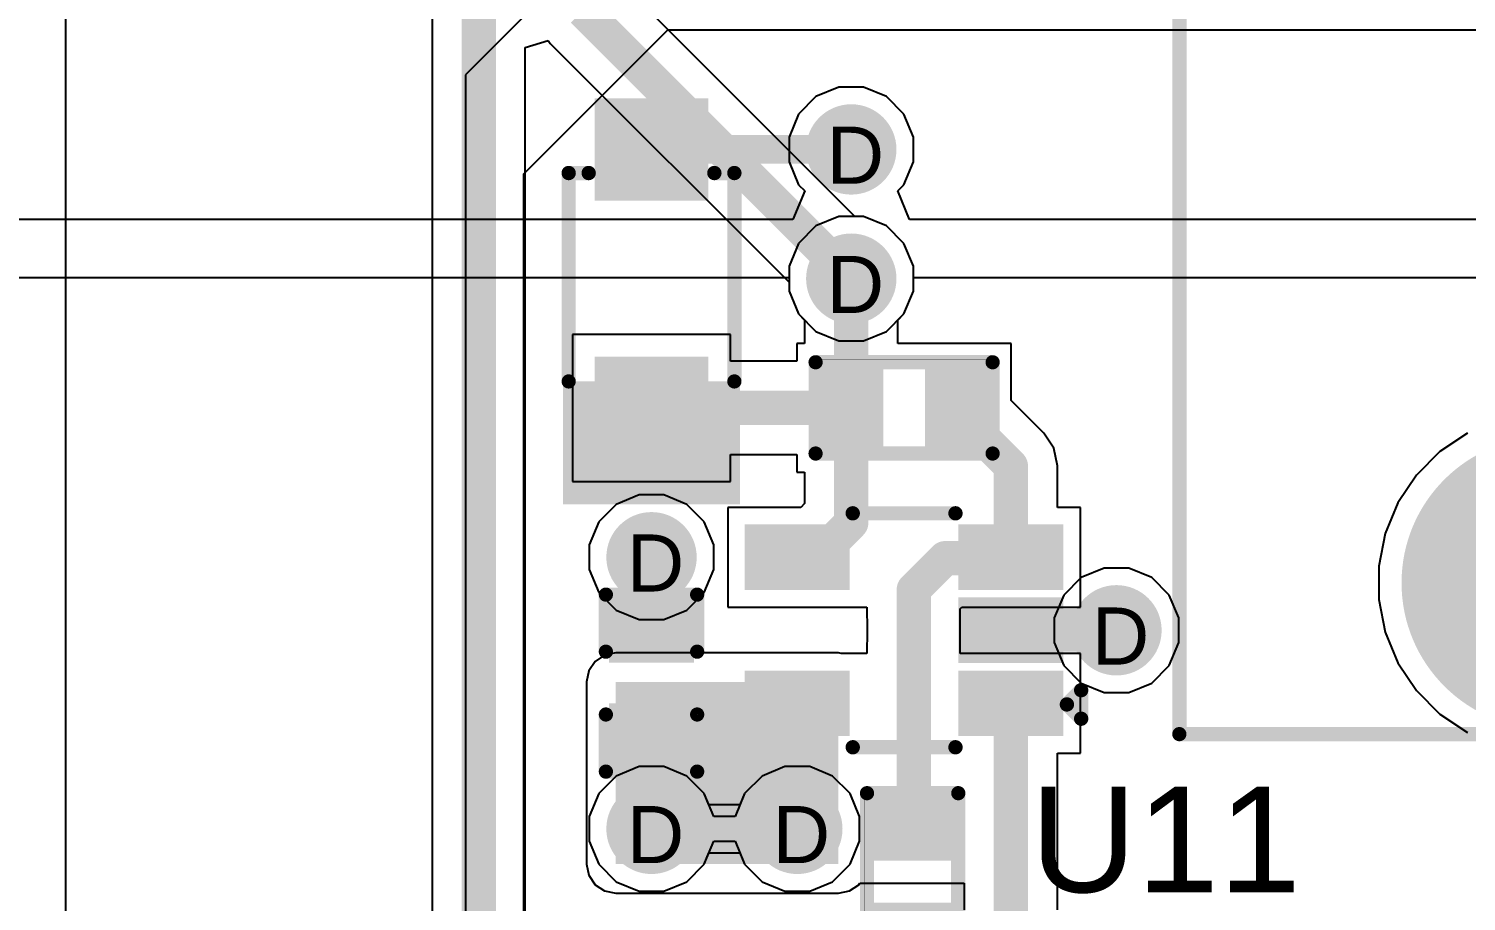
# Model space of a CAD drawing. Header units: inches. Extents: x 0 to 5401, y 0 to 5414.
# Drawn here: x 75.22 to 88.01, y 22.7 to 30.47 of the extents above; entities that cross this region are included whole.
import ezdxf

# ---------------------------------------------------------------- set-up
doc = ezdxf.new("R2010")
doc.units = ezdxf.units.IN
for name, color, linetype in [('Bottom Layer', 5, 'Continuous'), ('Bottom Solder', 6, 'Continuous'), ('Drill Drawing', 1, 'Continuous'), ('Layer 1', 16, 'Continuous'), ('Layer 2', 76, 'Continuous'), ('Multi-Layer', 9, 'Continuous'), ('Top Layer', 1, 'Continuous'), ('Top Overlay', 2, 'Continuous'), ('Top Paste', 8, 'Continuous'), ('Top Solder', 216, 'Continuous'), ('Via Holes', 16, 'Continuous')]:
    doc.layers.add(name, color=color, linetype=linetype)
doc.styles.add('Arial', font='', dxfattribs={"height": 0.2})
doc.styles.get('Arial').set_extended_font_data('Arial')

# ---------------------------------------------------------------- blocks, each defined once
blk = doc.blocks.new('SC_70_5_25')
at = {"layer": 'Top Layer'}
for points in [[(-1.315, 0.84), (-0.585, 0.84), (-0.585, 0.46), (-1.315, 0.46)], [(0.585, 0.84), (1.315, 0.84), (1.315, 0.46), (0.585, 0.46)], [(-1.315, 0.19), (-0.585, 0.19), (-0.585, -0.19), (-1.315, -0.19)], [(-1.315, -0.46), (-0.585, -0.46), (-0.585, -0.84), (-1.315, -0.84)], [(0.585, -0.46), (1.315, -0.46), (1.315, -0.84), (0.585, -0.84)]]:
    blk.add_hatch(color=1, dxfattribs=at).paths.add_polyline_path(points)
at = {"layer": 'Top Paste'}
for points in [[(-1.315, 0.84), (-0.585, 0.84), (-0.585, 0.46), (-1.315, 0.46)], [(0.585, 0.84), (1.315, 0.84), (1.315, 0.46), (0.585, 0.46)], [(-1.315, 0.19), (-0.585, 0.19), (-0.585, -0.19), (-1.315, -0.19)], [(-1.315, -0.46), (-0.585, -0.46), (-0.585, -0.84), (-1.315, -0.84)], [(0.585, -0.46), (1.315, -0.46), (1.315, -0.84), (0.585, -0.84)]]:
    blk.add_hatch(color=8, dxfattribs=at).paths.add_polyline_path(points)
at = {"layer": 'Top Solder'}
for points in [[(-1.417, 0.942), (-0.483, 0.942), (-0.483, 0.358), (-1.417, 0.358)], [(0.483, 0.942), (1.417, 0.942), (1.417, 0.358), (0.483, 0.358)], [(-1.417, 0.292), (-0.483, 0.292), (-0.483, -0.292), (-1.417, -0.292)], [(-1.417, -0.358), (-0.483, -0.358), (-0.483, -0.942), (-1.417, -0.942)], [(0.483, -0.358), (1.417, -0.358), (1.417, -0.942), (0.483, -0.942)]]:
    blk.add_hatch(color=216, dxfattribs=at).paths.add_polyline_path(points)
at = {"layer": 'Top Overlay'}
for points in [[(0.457, 1.041, 0.127, 0.127, 0), (-0.457, 1.041, 0.127, 0.127, 0)], [(-1.575, 0.787, 0.127, 0.127, 0), (-1.575, 0.533, 0.127, 0.127, 0)], [(-1.448, 0.66, 0.127, 0.127, 0), (-1.575, 0.787, 0.127, 0.127, 0)], [(-1.448, 0.66, 0.127, 0.127, 0), (-1.575, 0.533, 0.127, 0.127, 0)], [(0.457, -1.041, 0.127, 0.127, 0), (-0.457, -1.041, 0.127, 0.127, 0)]]:
    blk.add_lwpolyline(points, format="xyseb", dxfattribs=at)
for points in [[(-0.489, 1.041, 0.0635, 0.0635, 1), (-0.425, 1.041, 0.0635, 0.0635, 1)], [(0.425, 1.041, 0.0635, 0.0635, 1), (0.489, 1.041, 0.0635, 0.0635, 1)], [(-1.607, 0.787, 0.0635, 0.0635, 1), (-1.543, 0.787, 0.0635, 0.0635, 1)], [(-1.607, 0.787, 0.0635, 0.0635, 1), (-1.543, 0.787, 0.0635, 0.0635, 1)], [(-1.48, 0.66, 0.0635, 0.0635, 1), (-1.416, 0.66, 0.0635, 0.0635, 1)], [(-1.48, 0.66, 0.0635, 0.0635, 1), (-1.416, 0.66, 0.0635, 0.0635, 1)], [(-1.607, 0.533, 0.0635, 0.0635, 1), (-1.543, 0.533, 0.0635, 0.0635, 1)], [(-1.607, 0.533, 0.0635, 0.0635, 1), (-1.543, 0.533, 0.0635, 0.0635, 1)], [(-0.489, -1.041, 0.0635, 0.0635, 1), (-0.425, -1.041, 0.0635, 0.0635, 1)], [(0.425, -1.041, 0.0635, 0.0635, 1), (0.489, -1.041, 0.0635, 0.0635, 1)]]:
    blk.add_lwpolyline(points, format="xyseb", close=True, dxfattribs=at)
blk = doc.blocks.new('R___0402_95')
at = {"layer": 'Top Layer'}
for points in [[(-0.699, -0.318), (-0.699, 0.318), (-0.241, 0.318), (-0.241, -0.318)], [(0.241, -0.318), (0.241, 0.318), (0.699, 0.318), (0.699, -0.318)]]:
    blk.add_hatch(color=1, dxfattribs=at).paths.add_polyline_path(points)
at = {"layer": 'Top Paste'}
for points in [[(-0.699, -0.318), (-0.699, 0.318), (-0.241, 0.318), (-0.241, -0.318)], [(0.241, -0.318), (0.241, 0.318), (0.699, 0.318), (0.699, -0.318)]]:
    blk.add_hatch(color=8, dxfattribs=at).paths.add_polyline_path(points)
at = {"layer": 'Top Solder'}
for points in [[(-0.754, -0.373), (-0.754, 0.373), (-0.186, 0.373), (-0.186, -0.373)], [(0.186, -0.373), (0.186, 0.373), (0.754, 0.373), (0.754, -0.373)]]:
    blk.add_hatch(color=216, dxfattribs=at).paths.add_polyline_path(points)
at = {"layer": 'Top Overlay'}
for points in [[(-0.787, 0.406, 0.127, 0.127, 0), (-0.787, -0.406, 0.127, 0.127, 0)], [(0.787, 0.406, 0.127, 0.127, 0), (-0.787, 0.406, 0.127, 0.127, 0)], [(0.787, 0.406, 0.127, 0.127, 0), (0.787, -0.406, 0.127, 0.127, 0)], [(0.787, -0.406, 0.127, 0.127, 0), (-0.787, -0.406, 0.127, 0.127, 0)], [(0.813, -0.432, 0.00323, 0.00323, 0), (-0.813, -0.432, 0.00323, 0.00323, 0)]]:
    blk.add_lwpolyline(points, format="xyseb", dxfattribs=at)
for points in [[(-0.819, 0.406, 0.0635, 0.0635, 1), (-0.756, 0.406, 0.0635, 0.0635, 1)], [(-0.819, 0.406, 0.0635, 0.0635, 1), (-0.756, 0.406, 0.0635, 0.0635, 1)], [(0.756, 0.406, 0.0635, 0.0635, 1), (0.819, 0.406, 0.0635, 0.0635, 1)], [(0.756, 0.406, 0.0635, 0.0635, 1), (0.819, 0.406, 0.0635, 0.0635, 1)], [(-0.819, -0.406, 0.0635, 0.0635, 1), (-0.756, -0.406, 0.0635, 0.0635, 1)], [(-0.819, -0.406, 0.0635, 0.0635, 1), (-0.756, -0.406, 0.0635, 0.0635, 1)], [(0.756, -0.406, 0.0635, 0.0635, 1), (0.819, -0.406, 0.0635, 0.0635, 1)], [(0.756, -0.406, 0.0635, 0.0635, 1), (0.819, -0.406, 0.0635, 0.0635, 1)], [(-0.814, -0.432, 0.00161, 0.00161, 1), (-0.812, -0.432, 0.00161, 0.00161, 1)], [(0.812, -0.432, 0.00161, 0.00161, 1), (0.814, -0.432, 0.00161, 0.00161, 1)]]:
    blk.add_lwpolyline(points, format="xyseb", close=True, dxfattribs=at)
blk = doc.blocks.new('R___0402_99')
at = {"layer": 'Top Layer'}
for points in [[(-0.699, -0.318), (-0.699, 0.317), (-0.241, 0.317), (-0.241, -0.318)], [(0.241, -0.318), (0.241, 0.317), (0.699, 0.317), (0.699, -0.318)]]:
    blk.add_hatch(color=1, dxfattribs=at).paths.add_polyline_path(points)
at = {"layer": 'Top Paste'}
for points in [[(-0.699, -0.318), (-0.699, 0.317), (-0.241, 0.317), (-0.241, -0.318)], [(0.241, -0.318), (0.241, 0.317), (0.699, 0.317), (0.699, -0.318)]]:
    blk.add_hatch(color=8, dxfattribs=at).paths.add_polyline_path(points)
at = {"layer": 'Top Solder'}
for points in [[(-0.754, -0.373), (-0.754, 0.373), (-0.186, 0.373), (-0.186, -0.373)], [(0.186, -0.373), (0.186, 0.373), (0.754, 0.373), (0.754, -0.373)]]:
    blk.add_hatch(color=216, dxfattribs=at).paths.add_polyline_path(points)
at = {"layer": 'Top Overlay'}
for points in [[(-0.787, -0.406, 0.127, 0.127, 0), (-0.787, 0.406, 0.127, 0.127, 0)], [(0.787, 0.406, 0.127, 0.127, 0), (-0.787, 0.406, 0.127, 0.127, 0)], [(0.787, -0.406, 0.127, 0.127, 0), (0.787, 0.406, 0.127, 0.127, 0)], [(0.787, -0.406, 0.127, 0.127, 0), (-0.787, -0.406, 0.127, 0.127, 0)], [(0.813, -0.432, 0.00323, 0.00323, 0), (-0.813, -0.432, 0.00323, 0.00323, 0)]]:
    blk.add_lwpolyline(points, format="xyseb", dxfattribs=at)
for points in [[(-0.819, 0.406, 0.0635, 0.0635, 1), (-0.756, 0.406, 0.0635, 0.0635, 1)], [(-0.819, 0.406, 0.0635, 0.0635, 1), (-0.756, 0.406, 0.0635, 0.0635, 1)], [(0.756, 0.406, 0.0635, 0.0635, 1), (0.819, 0.406, 0.0635, 0.0635, 1)], [(0.756, 0.406, 0.0635, 0.0635, 1), (0.819, 0.406, 0.0635, 0.0635, 1)], [(-0.819, -0.406, 0.0635, 0.0635, 1), (-0.756, -0.406, 0.0635, 0.0635, 1)], [(-0.819, -0.406, 0.0635, 0.0635, 1), (-0.756, -0.406, 0.0635, 0.0635, 1)], [(0.756, -0.406, 0.0635, 0.0635, 1), (0.819, -0.406, 0.0635, 0.0635, 1)], [(0.756, -0.406, 0.0635, 0.0635, 1), (0.819, -0.406, 0.0635, 0.0635, 1)], [(-0.814, -0.432, 0.00161, 0.00161, 1), (-0.812, -0.432, 0.00161, 0.00161, 1)], [(0.812, -0.432, 0.00161, 0.00161, 1), (0.814, -0.432, 0.00161, 0.00161, 1)]]:
    blk.add_lwpolyline(points, format="xyseb", close=True, dxfattribs=at)
blk = doc.blocks.new('HF33F_024_ZS3_176')
at = {"layer": 'Bottom Layer'}
h = blk.add_hatch(color=5, dxfattribs=at)
edge = h.paths.add_edge_path()
edge.add_arc((6.4, 3.81), 1.25, 0, 360)
at = {"layer": 'Bottom Solder'}
h = blk.add_hatch(color=6, dxfattribs=at)
edge = h.paths.add_edge_path()
edge.add_arc((6.4, 3.81), 1.301, 0, 360)
at = {"layer": 'Layer 1'}
h = blk.add_hatch(color=16, dxfattribs=at)
edge = h.paths.add_edge_path()
edge.add_arc((6.4, 3.81), 1.25, 0, 360)
at = {"layer": 'Layer 2'}
h = blk.add_hatch(color=76, dxfattribs=at)
edge = h.paths.add_edge_path()
edge.add_arc((6.4, 3.81), 1.25, 0, 360)
at = {"layer": 'Multi-Layer'}
h = blk.add_hatch(color=9, dxfattribs=at)
edge = h.paths.add_edge_path()
edge.add_arc((6.4, 3.81), 1.25, 0, 360)
at = {"layer": 'Top Layer'}
h = blk.add_hatch(color=1, dxfattribs=at)
edge = h.paths.add_edge_path()
edge.add_arc((6.4, 3.81), 1.25, 0, 360)
at = {"layer": 'Top Solder'}
h = blk.add_hatch(color=216, dxfattribs=at)
edge = h.paths.add_edge_path()
edge.add_arc((6.4, 3.81), 1.301, 0, 360)
at = {"layer": 'Top Overlay'}
for points in [[(9.677, 5.156, 0.127, 0.127, 0), (-10.897, 5.156, 0.127, 0.127, 0)], [(9.677, 5.156, 0.127, 0.127, 0), (9.677, -2.54, 0.127, 0.127, 0)]]:
    blk.add_lwpolyline(points, format="xyseb", dxfattribs=at)
blk.add_lwpolyline([(9.646, 5.156, 0.0635, 0.0635, 1), (9.709, 5.156, 0.0635, 0.0635, 1)], format="xyseb", close=True, dxfattribs=at)
blk.add_lwpolyline([(9.646, 5.156, 0.0635, 0.0635, 1), (9.709, 5.156, 0.0635, 0.0635, 1)], format="xyseb", close=True, dxfattribs=at)
blk = doc.blocks.new('SOD_323_214')
at = {"layer": 'Top Layer'}
for points in [[(-0.75, -0.45), (-1.55, -0.45), (-1.55, 0.45), (-0.75, 0.45)], [(1.55, -0.45), (0.75, -0.45), (0.75, 0.45), (1.55, 0.45)]]:
    blk.add_hatch(color=1, dxfattribs=at).paths.add_polyline_path(points)
at = {"layer": 'Top Overlay'}
for points in [[(-2.007, 0.483), (-0.915, 0.483), (-0.915, 0.787), (-2.007, 0.787)], [(-2.007, -0.508), (-1.575, -0.508), (-1.575, 0.508), (-2.007, 0.508)], [(-2.007, -0.787), (-0.915, -0.787), (-0.915, -0.483), (-2.007, -0.483)]]:
    blk.add_hatch(color=2, dxfattribs=at).paths.add_polyline_path(points)
at = {"layer": 'Top Paste'}
for points in [[(-0.75, -0.45), (-1.55, -0.45), (-1.55, 0.45), (-0.75, 0.45)], [(1.55, -0.45), (0.75, -0.45), (0.75, 0.45), (1.55, 0.45)]]:
    blk.add_hatch(color=8, dxfattribs=at).paths.add_polyline_path(points)
at = {"layer": 'Top Solder'}
for points in [[(-0.695, -0.505), (-1.605, -0.505), (-1.605, 0.505), (-0.695, 0.505)], [(1.605, -0.505), (0.695, -0.505), (0.695, 0.505), (1.605, 0.505)]]:
    blk.add_hatch(color=216, dxfattribs=at).paths.add_polyline_path(points)
at = {"layer": 'Top Overlay'}
for points in [[(-0.914, 0.737, 0.127, 0.127, 0), (0.94, 0.737, 0.127, 0.127, 0)], [(0.94, 0.737, 0.127, 0.127, 0), (0.94, 0.559, 0.127, 0.127, 0)], [(0.94, -0.559, 0.127, 0.127, 0), (0.94, -0.737, 0.127, 0.127, 0)], [(-0.914, -0.737, 0.127, 0.127, 0), (0.94, -0.737, 0.127, 0.127, 0)]]:
    blk.add_lwpolyline(points, format="xyseb", dxfattribs=at)
for points in [[(-0.946, 0.737, 0.0635, 0.0635, 1), (-0.883, 0.737, 0.0635, 0.0635, 1)], [(0.908, 0.737, 0.0635, 0.0635, 1), (0.972, 0.737, 0.0635, 0.0635, 1)], [(0.908, 0.737, 0.0635, 0.0635, 1), (0.972, 0.737, 0.0635, 0.0635, 1)], [(0.908, 0.559, 0.0635, 0.0635, 1), (0.972, 0.559, 0.0635, 0.0635, 1)], [(0.908, -0.559, 0.0635, 0.0635, 1), (0.972, -0.559, 0.0635, 0.0635, 1)], [(-0.946, -0.737, 0.0635, 0.0635, 1), (-0.883, -0.737, 0.0635, 0.0635, 1)], [(0.908, -0.737, 0.0635, 0.0635, 1), (0.972, -0.737, 0.0635, 0.0635, 1)], [(0.908, -0.737, 0.0635, 0.0635, 1), (0.972, -0.737, 0.0635, 0.0635, 1)]]:
    blk.add_lwpolyline(points, format="xyseb", close=True, dxfattribs=at)
blk = doc.blocks.new('____0402_275')
at = {"layer": 'Top Layer'}
for points in [[(-0.699, -0.318), (-0.699, 0.317), (-0.241, 0.317), (-0.241, -0.318)], [(0.241, -0.318), (0.241, 0.317), (0.699, 0.317), (0.699, -0.318)]]:
    blk.add_hatch(color=1, dxfattribs=at).paths.add_polyline_path(points)
at = {"layer": 'Top Paste'}
for points in [[(-0.699, -0.318), (-0.699, 0.317), (-0.241, 0.317), (-0.241, -0.318)], [(0.241, -0.318), (0.241, 0.317), (0.699, 0.317), (0.699, -0.318)]]:
    blk.add_hatch(color=8, dxfattribs=at).paths.add_polyline_path(points)
at = {"layer": 'Top Solder'}
for points in [[(-0.758, -0.377), (-0.758, 0.377), (-0.181, 0.377), (-0.181, -0.377)], [(0.181, -0.377), (0.181, 0.377), (0.758, 0.377), (0.758, -0.377)]]:
    blk.add_hatch(color=216, dxfattribs=at).paths.add_polyline_path(points)
at = {"layer": 'Top Overlay'}
for points in [[(-0.279, 0.406, 0.127, 0.127, 0), (-0.787, 0.406, 0.127, 0.127, 0)], [(-0.787, -0.406, 0.127, 0.127, 0), (-0.787, 0.406, 0.127, 0.127, 0)], [(0.787, 0.406, 0.127, 0.127, 0), (0.279, 0.406, 0.127, 0.127, 0)], [(0.787, -0.406, 0.127, 0.127, 0), (0.787, 0.406, 0.127, 0.127, 0)], [(-0.279, -0.406, 0.127, 0.127, 0), (-0.787, -0.406, 0.127, 0.127, 0)], [(0.787, -0.406, 0.127, 0.127, 0), (0.279, -0.406, 0.127, 0.127, 0)]]:
    blk.add_lwpolyline(points, format="xyseb", dxfattribs=at)
for points in [[(-0.819, 0.406, 0.0635, 0.0635, 1), (-0.756, 0.406, 0.0635, 0.0635, 1)], [(-0.819, 0.406, 0.0635, 0.0635, 1), (-0.756, 0.406, 0.0635, 0.0635, 1)], [(-0.311, 0.406, 0.0635, 0.0635, 1), (-0.248, 0.406, 0.0635, 0.0635, 1)], [(0.248, 0.406, 0.0635, 0.0635, 1), (0.311, 0.406, 0.0635, 0.0635, 1)], [(0.756, 0.406, 0.0635, 0.0635, 1), (0.819, 0.406, 0.0635, 0.0635, 1)], [(0.756, 0.406, 0.0635, 0.0635, 1), (0.819, 0.406, 0.0635, 0.0635, 1)], [(-0.819, -0.406, 0.0635, 0.0635, 1), (-0.756, -0.406, 0.0635, 0.0635, 1)], [(-0.819, -0.406, 0.0635, 0.0635, 1), (-0.756, -0.406, 0.0635, 0.0635, 1)], [(-0.311, -0.406, 0.0635, 0.0635, 1), (-0.248, -0.406, 0.0635, 0.0635, 1)], [(0.248, -0.406, 0.0635, 0.0635, 1), (0.311, -0.406, 0.0635, 0.0635, 1)], [(0.756, -0.406, 0.0635, 0.0635, 1), (0.819, -0.406, 0.0635, 0.0635, 1)], [(0.756, -0.406, 0.0635, 0.0635, 1), (0.819, -0.406, 0.0635, 0.0635, 1)]]:
    blk.add_lwpolyline(points, format="xyseb", close=True, dxfattribs=at)

msp = doc.modelspace()

# ---------------------------------------------------------------- hatches: boundary and pattern name
at = {"layer": 'Bottom Layer'}
h = msp.add_hatch(color=5, dxfattribs=at)
edge = h.paths.add_edge_path()
edge.add_arc((82.536, 29.395), 0.3, 0, 360)
h = msp.add_hatch(color=5, dxfattribs=at)
edge = h.paths.add_edge_path()
edge.add_arc((82.536, 28.245), 0.3, 0, 360)
h = msp.add_hatch(color=5, dxfattribs=at)
edge = h.paths.add_edge_path()
edge.add_arc((80.759, 25.766), 0.3, 0, 360)
h = msp.add_hatch(color=5, dxfattribs=at)
edge = h.paths.add_edge_path()
edge.add_arc((84.895, 25.116), 0.3, 0, 360)
h = msp.add_hatch(color=5, dxfattribs=at)
edge = h.paths.add_edge_path()
edge.add_arc((80.759, 23.349), 0.3, 0, 360)
h = msp.add_hatch(color=5, dxfattribs=at)
edge = h.paths.add_edge_path()
edge.add_arc((82.056, 23.349), 0.3, 0, 360)
at = {"layer": 'Bottom Solder'}
h = msp.add_hatch(color=6, dxfattribs=at)
edge = h.paths.add_edge_path()
edge.add_arc((82.536, 29.395), 0.402, 0, 360)
h = msp.add_hatch(color=6, dxfattribs=at)
edge = h.paths.add_edge_path()
edge.add_arc((82.536, 28.245), 0.402, 0, 360)
h = msp.add_hatch(color=6, dxfattribs=at)
edge = h.paths.add_edge_path()
edge.add_arc((80.759, 25.766), 0.402, 0, 360)
h = msp.add_hatch(color=6, dxfattribs=at)
edge = h.paths.add_edge_path()
edge.add_arc((84.895, 25.116), 0.402, 0, 360)
h = msp.add_hatch(color=6, dxfattribs=at)
edge = h.paths.add_edge_path()
edge.add_arc((80.759, 23.349), 0.402, 0, 360)
h = msp.add_hatch(color=6, dxfattribs=at)
edge = h.paths.add_edge_path()
edge.add_arc((82.056, 23.349), 0.402, 0, 360)
at = {"layer": 'Layer 1'}
h = msp.add_hatch(color=16, dxfattribs=at)
edge = h.paths.add_edge_path()
edge.add_arc((82.536, 29.395), 0.3, 0, 360)
h = msp.add_hatch(color=16, dxfattribs=at)
edge = h.paths.add_edge_path()
edge.add_arc((82.536, 28.245), 0.3, 0, 360)
h = msp.add_hatch(color=16, dxfattribs=at)
edge = h.paths.add_edge_path()
edge.add_arc((80.759, 25.766), 0.3, 0, 360)
h = msp.add_hatch(color=16, dxfattribs=at)
edge = h.paths.add_edge_path()
edge.add_arc((84.895, 25.116), 0.3, 0, 360)
h = msp.add_hatch(color=16, dxfattribs=at)
edge = h.paths.add_edge_path()
edge.add_arc((80.759, 23.349), 0.3, 0, 360)
h = msp.add_hatch(color=16, dxfattribs=at)
edge = h.paths.add_edge_path()
edge.add_arc((82.056, 23.349), 0.3, 0, 360)
at = {"layer": 'Layer 2'}
h = msp.add_hatch(color=76, dxfattribs=at)
edge = h.paths.add_edge_path()
edge.add_arc((82.536, 29.395), 0.3, 0, 360)
h = msp.add_hatch(color=76, dxfattribs=at)
edge = h.paths.add_edge_path()
edge.add_arc((82.536, 28.245), 0.3, 0, 360)
h = msp.add_hatch(color=76, dxfattribs=at)
edge = h.paths.add_edge_path()
edge.add_arc((80.759, 25.766), 0.3, 0, 360)
h = msp.add_hatch(color=76, dxfattribs=at)
edge = h.paths.add_edge_path()
edge.add_arc((84.895, 25.116), 0.3, 0, 360)
h = msp.add_hatch(color=76, dxfattribs=at)
edge = h.paths.add_edge_path()
edge.add_arc((80.759, 23.349), 0.3, 0, 360)
h = msp.add_hatch(color=76, dxfattribs=at)
edge = h.paths.add_edge_path()
edge.add_arc((82.056, 23.349), 0.3, 0, 360)
at = {"layer": 'Top Layer'}
h = msp.add_hatch(color=1, dxfattribs=at)
edge = h.paths.add_edge_path()
edge.add_arc((82.536, 29.395), 0.3, 0, 360)
h = msp.add_hatch(color=1, dxfattribs=at)
edge = h.paths.add_edge_path()
edge.add_arc((82.536, 28.245), 0.3, 0, 360)
h = msp.add_hatch(color=1, dxfattribs=at)
edge = h.paths.add_edge_path()
edge.add_arc((80.759, 25.766), 0.3, 0, 360)
h = msp.add_hatch(color=1, dxfattribs=at)
edge = h.paths.add_edge_path()
edge.add_arc((84.895, 25.116), 0.3, 0, 360)
msp.add_hatch(color=1, dxfattribs=at).paths.add_polyline_path([(80.441, 23.035), (82.421, 23.035), (82.421, 24.656), (80.441, 24.656)])
h = msp.add_hatch(color=1, dxfattribs=at)
edge = h.paths.add_edge_path()
edge.add_arc((80.759, 23.349), 0.3, 0, 360)
h = msp.add_hatch(color=1, dxfattribs=at)
edge = h.paths.add_edge_path()
edge.add_arc((82.056, 23.349), 0.3, 0, 360)
at = {"layer": 'Top Solder'}
h = msp.add_hatch(color=216, dxfattribs=at)
edge = h.paths.add_edge_path()
edge.add_arc((82.536, 29.395), 0.402, 0, 360)
h = msp.add_hatch(color=216, dxfattribs=at)
edge = h.paths.add_edge_path()
edge.add_arc((82.536, 28.245), 0.402, 0, 360)
h = msp.add_hatch(color=216, dxfattribs=at)
edge = h.paths.add_edge_path()
edge.add_arc((80.759, 25.766), 0.402, 0, 360)
h = msp.add_hatch(color=216, dxfattribs=at)
edge = h.paths.add_edge_path()
edge.add_arc((84.895, 25.116), 0.402, 0, 360)
h = msp.add_hatch(color=216, dxfattribs=at)
edge = h.paths.add_edge_path()
edge.add_arc((80.759, 23.349), 0.402, 0, 360)
h = msp.add_hatch(color=216, dxfattribs=at)
edge = h.paths.add_edge_path()
edge.add_arc((82.056, 23.349), 0.402, 0, 360)
at = {"layer": 'Via Holes'}
h = msp.add_hatch(color=7, dxfattribs=at)
edge = h.paths.add_edge_path()
edge.add_arc((82.536, 29.395), 0.15, 0, 360)
h = msp.add_hatch(color=7, dxfattribs=at)
edge = h.paths.add_edge_path()
edge.add_arc((82.536, 28.245), 0.15, 0, 360)
h = msp.add_hatch(color=7, dxfattribs=at)
edge = h.paths.add_edge_path()
edge.add_arc((80.759, 25.766), 0.15, 0, 360)
h = msp.add_hatch(color=7, dxfattribs=at)
edge = h.paths.add_edge_path()
edge.add_arc((84.895, 25.116), 0.15, 0, 360)
h = msp.add_hatch(color=7, dxfattribs=at)
edge = h.paths.add_edge_path()
edge.add_arc((80.759, 23.349), 0.15, 0, 360)
h = msp.add_hatch(color=7, dxfattribs=at)
edge = h.paths.add_edge_path()
edge.add_arc((82.056, 23.349), 0.15, 0, 360)

# ---------------------------------------------------------------- linework, layer by layer
at = {"layer": 'Bottom Layer'}
for p, q in [((78.808, 40.531), (78.808, 19.272)), ((82.568, 28.799), (80.564, 30.803)), ((79.636, 30.302), (79.839, 30.364)), ((79.839, 30.364), (79.856, 30.339)), ((79.856, 30.339), (81.982, 28.213)), ((79.636, 19.444), (79.636, 30.302)), ((82.646, 28.799), (82.568, 28.799)), ((82.85, 28.715), (82.646, 28.799)), ((83.005, 28.559), (82.85, 28.715)), ((83.09, 28.355), (83.005, 28.559)), ((83.09, 28.135), (83.09, 28.355)), ((81.982, 28.213), (81.982, 28.135)), ((81.982, 28.135), (82.066, 27.931)), ((83.005, 27.931), (83.09, 28.135)), ((82.066, 27.931), (82.222, 27.776)), ((82.85, 27.776), (83.005, 27.931)), ((82.222, 27.776), (82.426, 27.691)), ((82.646, 27.691), (82.85, 27.776)), ((82.426, 27.691), (82.646, 27.691)), ((88.019, 26.871), (87.773, 26.706)), ((87.773, 26.706), (87.563, 26.496)), ((87.563, 26.496), (87.399, 26.25)), ((87.399, 26.25), (87.285, 25.976)), ((87.285, 25.976), (87.228, 25.686)), ((87.228, 25.686), (87.228, 25.39)), ((87.228, 25.39), (87.285, 25.099)), ((87.285, 25.099), (87.399, 24.825)), ((87.399, 24.825), (87.563, 24.579)), ((87.563, 24.579), (87.773, 24.369)), ((87.773, 24.369), (88.019, 24.205)), ((80.445, 23.818), (80.289, 23.663)), ((80.648, 23.903), (80.445, 23.818)), ((80.869, 23.903), (80.648, 23.903)), ((81.072, 23.818), (80.869, 23.903)), ((81.228, 23.663), (81.072, 23.818)), ((81.742, 23.818), (81.586, 23.663)), ((81.945, 23.903), (81.742, 23.818)), ((82.166, 23.903), (81.945, 23.903)), ((82.369, 23.818), (82.166, 23.903)), ((82.525, 23.663), (82.369, 23.818)), ((80.289, 23.663), (80.205, 23.459)), ((81.313, 23.459), (81.228, 23.663)), ((81.586, 23.663), (81.502, 23.459)), ((82.61, 23.459), (82.525, 23.663)), ((80.205, 23.459), (80.205, 23.239)), ((81.502, 23.459), (81.313, 23.459)), ((82.61, 23.239), (82.61, 23.459)), ((80.205, 23.239), (80.289, 23.035)), ((81.228, 23.035), (81.313, 23.239)), ((81.313, 23.239), (81.502, 23.239)), ((81.502, 23.239), (81.586, 23.035)), ((82.525, 23.035), (82.61, 23.239)), ((80.289, 23.035), (80.445, 22.879)), ((81.072, 22.879), (81.228, 23.035)), ((81.586, 23.035), (81.742, 22.879)), ((82.369, 22.879), (82.525, 23.035)), ((80.445, 22.879), (80.648, 22.795)), ((80.648, 22.795), (80.869, 22.795)), ((80.869, 22.795), (81.072, 22.879)), ((81.742, 22.879), (81.945, 22.795)), ((81.945, 22.795), (82.166, 22.795)), ((82.166, 22.795), (82.369, 22.879))]:
    msp.add_line(p, q, dxfattribs=at)
for points in [[(79.222, 19.272, 0.305, 0.305, 0), (79.222, 40.531, 0.305, 0.305, 0)], [(80.149, 30.632, 0.305, 0.305, 0), (82.536, 28.245, 0.305, 0.305, 0)]]:
    msp.add_lwpolyline(points, format="xyseb", dxfattribs=at)
msp.add_lwpolyline([(82.46, 28.245, 0.152, 0.152, 1), (82.612, 28.245, 0.152, 0.152, 1)], format="xyseb", close=True, dxfattribs=at)
at = {"layer": 'Layer 1'}
for p, q in [((82.426, 28.799), (82.222, 28.715)), ((82.646, 28.799), (82.426, 28.799)), ((82.85, 28.715), (82.646, 28.799)), ((82.222, 28.715), (82.066, 28.559)), ((83.005, 28.559), (82.85, 28.715)), ((82.066, 28.559), (81.982, 28.355)), ((83.09, 28.355), (83.005, 28.559)), ((81.982, 28.355), (81.982, 28.135)), ((83.09, 28.135), (83.09, 28.355)), ((81.982, 28.135), (82.066, 27.931)), ((83.005, 27.931), (83.09, 28.135)), ((82.066, 27.931), (82.222, 27.776)), ((82.85, 27.776), (83.005, 27.931)), ((82.222, 27.776), (82.426, 27.691)), ((82.646, 27.691), (82.85, 27.776)), ((82.426, 27.691), (82.646, 27.691)), ((88.019, 26.871), (87.773, 26.706)), ((87.773, 26.706), (87.563, 26.496)), ((87.563, 26.496), (87.399, 26.25)), ((87.399, 26.25), (87.285, 25.976)), ((87.285, 25.976), (87.228, 25.686)), ((87.228, 25.686), (87.228, 25.39)), ((87.228, 25.39), (87.285, 25.099)), ((87.285, 25.099), (87.399, 24.825)), ((87.399, 24.825), (87.563, 24.579)), ((87.563, 24.579), (87.773, 24.369)), ((87.773, 24.369), (88.019, 24.205)), ((80.445, 23.818), (80.289, 23.663)), ((80.648, 23.903), (80.445, 23.818)), ((80.869, 23.903), (80.648, 23.903)), ((81.072, 23.818), (80.869, 23.903)), ((81.228, 23.663), (81.072, 23.818)), ((81.742, 23.818), (81.586, 23.663)), ((81.945, 23.903), (81.742, 23.818)), ((82.166, 23.903), (81.945, 23.903)), ((82.369, 23.818), (82.166, 23.903)), ((82.525, 23.663), (82.369, 23.818)), ((80.289, 23.663), (80.205, 23.459)), ((81.27, 23.563), (81.228, 23.663)), ((81.586, 23.663), (81.545, 23.563)), ((82.61, 23.459), (82.525, 23.663)), ((81.545, 23.563), (81.27, 23.563)), ((80.205, 23.459), (80.205, 23.239)), ((82.61, 23.239), (82.61, 23.459)), ((80.205, 23.239), (80.289, 23.035)), ((82.525, 23.035), (82.61, 23.239)), ((80.289, 23.035), (80.445, 22.879)), ((81.072, 22.879), (81.228, 23.035)), ((81.228, 23.035), (81.27, 23.135)), ((81.27, 23.135), (81.545, 23.135)), ((81.545, 23.135), (81.586, 23.035)), ((81.586, 23.035), (81.742, 22.879)), ((82.369, 22.879), (82.525, 23.035)), ((80.445, 22.879), (80.648, 22.795)), ((80.648, 22.795), (80.869, 22.795)), ((80.869, 22.795), (81.072, 22.879)), ((81.742, 22.879), (81.945, 22.795)), ((81.945, 22.795), (82.166, 22.795)), ((82.166, 22.795), (82.369, 22.879))]:
    msp.add_line(p, q, dxfattribs=at)
at = {"layer": 'Layer 2'}
for p, q in [((82.426, 29.949), (82.222, 29.865)), ((82.646, 29.949), (82.426, 29.949)), ((82.85, 29.865), (82.646, 29.949)), ((82.222, 29.865), (82.066, 29.709)), ((83.005, 29.709), (82.85, 29.865)), ((82.066, 29.709), (81.982, 29.505)), ((83.09, 29.505), (83.005, 29.709)), ((81.982, 29.505), (81.982, 29.285)), ((83.09, 29.285), (83.09, 29.505)), ((81.982, 29.285), (82.066, 29.081)), ((83.005, 29.081), (83.09, 29.285)), ((82.066, 29.081), (82.122, 29.026)), ((82.95, 29.026), (83.005, 29.081)), ((82.122, 29.026), (82.017, 28.772)), ((83.055, 28.772), (82.95, 29.026)), ((82.017, 28.772), (71.359, 28.772)), ((105.77, 28.772), (83.055, 28.772)), ((71.359, 28.254), (81.982, 28.254)), ((81.982, 28.254), (81.982, 28.135)), ((81.982, 28.135), (82.066, 27.931)), ((83.005, 27.931), (83.09, 28.135)), ((83.09, 28.135), (83.09, 28.254)), ((83.09, 28.254), (105.77, 28.254)), ((82.066, 27.931), (82.222, 27.776)), ((82.85, 27.776), (83.005, 27.931)), ((82.222, 27.776), (82.426, 27.691)), ((82.646, 27.691), (82.85, 27.776)), ((82.426, 27.691), (82.646, 27.691)), ((88.019, 26.871), (87.773, 26.706)), ((87.773, 26.706), (87.563, 26.496)), ((87.563, 26.496), (87.399, 26.25)), ((80.445, 26.235), (80.289, 26.08)), ((80.648, 26.32), (80.445, 26.235)), ((80.869, 26.32), (80.648, 26.32)), ((81.072, 26.235), (80.869, 26.32)), ((81.228, 26.08), (81.072, 26.235)), ((87.399, 26.25), (87.285, 25.976)), ((80.289, 26.08), (80.205, 25.876)), ((81.313, 25.876), (81.228, 26.08)), ((87.285, 25.976), (87.228, 25.686)), ((80.205, 25.876), (80.205, 25.656)), ((81.313, 25.656), (81.313, 25.876)), ((80.205, 25.656), (80.289, 25.452)), ((81.228, 25.452), (81.313, 25.656)), ((84.581, 25.585), (84.426, 25.43)), ((84.785, 25.67), (84.581, 25.585)), ((85.005, 25.67), (84.785, 25.67)), ((85.209, 25.585), (85.005, 25.67)), ((85.365, 25.43), (85.209, 25.585)), ((87.228, 25.686), (87.228, 25.39)), ((80.289, 25.452), (80.445, 25.296)), ((81.072, 25.296), (81.228, 25.452)), ((84.426, 25.43), (84.341, 25.226)), ((85.449, 25.226), (85.365, 25.43)), ((87.228, 25.39), (87.285, 25.099)), ((80.445, 25.296), (80.648, 25.212)), ((80.648, 25.212), (80.869, 25.212)), ((80.869, 25.212), (81.072, 25.296)), ((84.341, 25.226), (84.341, 25.006)), ((85.449, 25.006), (85.449, 25.226)), ((87.285, 25.099), (87.399, 24.825)), ((84.341, 25.006), (84.426, 24.802)), ((85.365, 24.802), (85.449, 25.006)), ((87.399, 24.825), (87.563, 24.579)), ((84.426, 24.802), (84.581, 24.646)), ((85.209, 24.646), (85.365, 24.802)), ((84.581, 24.646), (84.785, 24.562)), ((84.785, 24.562), (85.005, 24.562)), ((85.005, 24.562), (85.209, 24.646)), ((87.563, 24.579), (87.773, 24.369)), ((87.773, 24.369), (88.019, 24.205))]:
    msp.add_line(p, q, dxfattribs=at)
at = {"layer": 'Top Layer'}
for p, q in [((75.548, 13.803), (75.548, 31.752)), ((80.603, 31.558), (79.104, 30.059)), ((79.622, 29.177), (80.904, 30.459)), ((80.904, 30.459), (106.423, 30.459)), ((79.104, 30.059), (79.104, 19.744)), ((79.622, 19.959), (79.622, 29.177)), ((82.426, 28.799), (82.222, 28.715)), ((82.646, 28.799), (82.426, 28.799)), ((82.85, 28.715), (82.646, 28.799)), ((82.222, 28.715), (82.066, 28.559)), ((83.005, 28.559), (82.85, 28.715)), ((82.066, 28.559), (81.982, 28.355)), ((83.09, 28.355), (83.005, 28.559)), ((81.982, 28.355), (81.982, 28.135)), ((83.09, 28.135), (83.09, 28.355)), ((81.982, 28.135), (82.066, 27.931)), ((83.005, 27.931), (83.09, 28.135)), ((82.066, 27.931), (82.121, 27.876)), ((82.95, 27.876), (83.005, 27.931)), ((82.121, 27.876), (82.121, 27.667)), ((82.95, 27.667), (82.95, 27.876)), ((81.463, 27.749), (80.055, 27.749)), ((80.055, 27.749), (80.055, 26.441)), ((81.463, 27.51), (81.463, 27.749)), ((82.121, 27.667), (82.053, 27.667)), ((82.053, 27.667), (82.053, 27.51)), ((83.958, 27.667), (82.95, 27.667)), ((83.958, 27.161), (83.958, 27.667)), ((82.053, 27.51), (81.463, 27.51)), ((84.249, 26.871), (83.958, 27.161)), ((84.338, 26.736), (84.249, 26.871)), ((88.019, 26.871), (87.773, 26.706)), ((84.37, 26.578), (84.338, 26.736)), ((81.463, 26.441), (81.463, 26.681)), ((81.463, 26.681), (82.053, 26.681)), ((82.053, 26.681), (82.053, 26.524)), ((87.773, 26.706), (87.563, 26.496)), ((82.053, 26.524), (82.121, 26.524)), ((82.121, 26.524), (82.121, 26.244)), ((84.37, 26.21), (84.37, 26.578)), ((87.563, 26.496), (87.399, 26.25)), ((80.055, 26.441), (81.463, 26.441)), ((82.121, 26.244), (82.088, 26.21)), ((87.399, 26.25), (87.285, 25.976)), ((82.088, 26.21), (81.437, 26.21)), ((81.437, 26.21), (81.437, 25.322)), ((84.575, 26.21), (84.37, 26.21)), ((84.575, 25.322), (84.575, 26.21)), ((87.285, 25.976), (87.228, 25.686)), ((87.228, 25.686), (87.228, 25.39)), ((81.437, 25.322), (82.675, 25.322)), ((82.675, 25.322), (82.678, 25.12)), ((83.506, 25.308), (83.52, 25.322)), ((83.52, 25.322), (84.575, 25.322)), ((87.228, 25.39), (87.285, 25.099)), ((83.506, 24.91), (83.506, 25.308)), ((82.678, 25.112), (82.675, 24.91)), ((82.678, 25.12), (82.678, 25.112)), ((87.285, 25.099), (87.399, 24.825)), ((80.258, 24.839), (80.202, 24.755)), ((80.342, 24.895), (80.258, 24.839)), ((80.441, 24.915), (80.342, 24.895)), ((82.421, 24.915), (80.441, 24.915)), ((82.446, 24.91), (82.421, 24.915)), ((82.675, 24.91), (82.446, 24.91)), ((84.575, 24.91), (83.506, 24.91)), ((84.575, 24.022), (84.575, 24.91)), ((87.399, 24.825), (87.563, 24.579)), ((80.202, 24.755), (80.182, 24.656)), ((80.182, 24.656), (80.182, 23.035)), ((87.563, 24.579), (87.773, 24.369)), ((87.773, 24.369), (88.019, 24.205)), ((84.37, 22.629), (84.37, 24.022)), ((84.37, 24.022), (84.575, 24.022)), ((80.182, 23.035), (80.202, 22.936)), ((80.202, 22.936), (80.258, 22.852)), ((80.258, 22.852), (80.342, 22.796)), ((80.342, 22.796), (80.441, 22.776)), ((80.441, 22.776), (82.421, 22.776)), ((82.421, 22.776), (82.52, 22.796)), ((82.52, 22.796), (82.604, 22.852)), ((82.604, 22.852), (82.613, 22.866)), ((82.613, 22.866), (83.541, 22.866)), ((83.541, 22.866), (83.541, 22.629))]:
    msp.add_line(p, q, dxfattribs=at)
for points in [[(80.759, 29.395, 0.254, 0.254, 0), (82.536, 29.395, 0.254, 0.254, 0)], [(82.536, 27.095, 0.305, 0.305, 0), (82.536, 28.245, 0.305, 0.305, 0)], [(80.759, 27.095, 0.305, 0.305, 0), (82.536, 27.095, 0.305, 0.305, 0)], [(82.536, 26.072, 0.305, 0.305, 0), (82.536, 27.095, 0.305, 0.305, 0)], [(83.476, 27.006, 0.305, 0.305, 0), (83.476, 27.095, 0.305, 0.305, 0)], [(83.476, 27.006, 0.305, 0.305, 0), (83.552, 26.93, 0.305, 0.305, 0)], [(83.552, 26.93, 0.305, 0.305, 0), (83.603, 26.93, 0.305, 0.305, 0)], [(83.603, 26.93, 0.305, 0.305, 0), (83.956, 26.578, 0.305, 0.305, 0)], [(83.956, 25.766, 0.305, 0.305, 0), (83.956, 26.578, 0.305, 0.305, 0)], [(82.23, 25.766, 0.305, 0.305, 0), (82.536, 26.072, 0.305, 0.305, 0)], [(80.759, 25.116, 0.381, 0.381, 0), (80.759, 25.766, 0.381, 0.381, 0)], [(82.056, 25.766, 0.305, 0.305, 0), (82.23, 25.766, 0.305, 0.305, 0)], [(83.092, 25.479, 0.305, 0.305, 0), (83.371, 25.758, 0.305, 0.305, 0)], [(83.371, 25.758, 0.305, 0.305, 0), (83.948, 25.758, 0.305, 0.305, 0)], [(83.948, 25.758, 0.305, 0.305, 0), (83.956, 25.766, 0.305, 0.305, 0)], [(83.092, 23.349, 0.305, 0.305, 0), (83.092, 25.479, 0.305, 0.305, 0)], [(83.956, 25.116, 0.381, 0.381, 0), (84.895, 25.116, 0.381, 0.381, 0)], [(83.956, 21.653, 0.305, 0.305, 0), (83.956, 24.466, 0.305, 0.305, 0)]]:
    msp.add_lwpolyline(points, format="xyseb", dxfattribs=at)
for points in [[(80.695, 29.395, 0.127, 0.127, 1), (80.822, 29.395, 0.127, 0.127, 1)], [(82.472, 29.395, 0.127, 0.127, 1), (82.599, 29.395, 0.127, 0.127, 1)], [(82.46, 28.245, 0.152, 0.152, 1), (82.612, 28.245, 0.152, 0.152, 1)], [(80.682, 27.095, 0.152, 0.152, 1), (80.835, 27.095, 0.152, 0.152, 1)], [(82.46, 27.095, 0.152, 0.152, 1), (82.612, 27.095, 0.152, 0.152, 1)], [(82.46, 27.095, 0.152, 0.152, 1), (82.612, 27.095, 0.152, 0.152, 1)], [(82.46, 27.095, 0.152, 0.152, 1), (82.612, 27.095, 0.152, 0.152, 1)], [(83.399, 27.095, 0.152, 0.152, 1), (83.552, 27.095, 0.152, 0.152, 1)], [(83.399, 27.006, 0.152, 0.152, 1), (83.552, 27.006, 0.152, 0.152, 1)], [(83.399, 27.006, 0.152, 0.152, 1), (83.552, 27.006, 0.152, 0.152, 1)], [(83.476, 26.93, 0.152, 0.152, 1), (83.628, 26.93, 0.152, 0.152, 1)], [(83.476, 26.93, 0.152, 0.152, 1), (83.628, 26.93, 0.152, 0.152, 1)], [(83.527, 26.93, 0.152, 0.152, 1), (83.679, 26.93, 0.152, 0.152, 1)], [(83.527, 26.93, 0.152, 0.152, 1), (83.679, 26.93, 0.152, 0.152, 1)], [(83.879, 26.578, 0.152, 0.152, 1), (84.032, 26.578, 0.152, 0.152, 1)], [(83.879, 26.578, 0.152, 0.152, 1), (84.032, 26.578, 0.152, 0.152, 1)], [(82.46, 26.072, 0.152, 0.152, 1), (82.612, 26.072, 0.152, 0.152, 1)], [(82.46, 26.072, 0.152, 0.152, 1), (82.612, 26.072, 0.152, 0.152, 1)], [(80.663, 25.766, 0.191, 0.191, 1), (80.854, 25.766, 0.191, 0.191, 1)], [(81.979, 25.766, 0.152, 0.152, 1), (82.132, 25.766, 0.152, 0.152, 1)], [(82.153, 25.766, 0.152, 0.152, 1), (82.306, 25.766, 0.152, 0.152, 1)], [(82.153, 25.766, 0.152, 0.152, 1), (82.306, 25.766, 0.152, 0.152, 1)], [(83.295, 25.758, 0.152, 0.152, 1), (83.447, 25.758, 0.152, 0.152, 1)], [(83.295, 25.758, 0.152, 0.152, 1), (83.447, 25.758, 0.152, 0.152, 1)], [(83.872, 25.758, 0.152, 0.152, 1), (84.024, 25.758, 0.152, 0.152, 1)], [(83.872, 25.758, 0.152, 0.152, 1), (84.024, 25.758, 0.152, 0.152, 1)], [(83.879, 25.766, 0.152, 0.152, 1), (84.032, 25.766, 0.152, 0.152, 1)], [(83.879, 25.766, 0.152, 0.152, 1), (84.032, 25.766, 0.152, 0.152, 1)], [(83.016, 25.479, 0.152, 0.152, 1), (83.168, 25.479, 0.152, 0.152, 1)], [(83.016, 25.479, 0.152, 0.152, 1), (83.168, 25.479, 0.152, 0.152, 1)], [(80.663, 25.116, 0.191, 0.191, 1), (80.854, 25.116, 0.191, 0.191, 1)], [(83.86, 25.116, 0.191, 0.191, 1), (84.051, 25.116, 0.191, 0.191, 1)], [(84.8, 25.116, 0.191, 0.191, 1), (84.99, 25.116, 0.191, 0.191, 1)], [(83.879, 24.466, 0.152, 0.152, 1), (84.032, 24.466, 0.152, 0.152, 1)], [(83.016, 23.349, 0.152, 0.152, 1), (83.168, 23.349, 0.152, 0.152, 1)]]:
    msp.add_lwpolyline(points, format="xyseb", close=True, dxfattribs=at)

# ---------------------------------------------------------------- block references
for name, p, rotation in [('HF33F_024_ZS3_176', (95.132, 29.348), 180), ('SOD_323_214', (80.759, 28.245), 90), ('R___0402_95', (83.006, 27.095), 180), ('SC_70_5_25', (83.006, 25.116), 180), ('____0402_275', (80.759, 24.646), 270), ('R___0402_99', (83.082, 22.879), 270)]:
    msp.add_blockref(name, p, dxfattribs=dict(rotation=rotation))

# ---------------------------------------------------------------- texts
at = {"layer": 'Drill Drawing', "style": 'Arial'}
for p in [(82.316, 29.09), (82.316, 27.94), (80.538, 25.461), (84.675, 24.811), (80.538, 23.044), (81.836, 23.044)]:
    msp.add_text('D', height=0.508, dxfattribs=at).set_placement(p)
at = {"layer": 'Top Overlay', "style": 'Arial'}
msp.add_text('U11', height=0.9398, dxfattribs=at).set_placement((84.127, 22.785))

doc.saveas('drawing.dxf')
